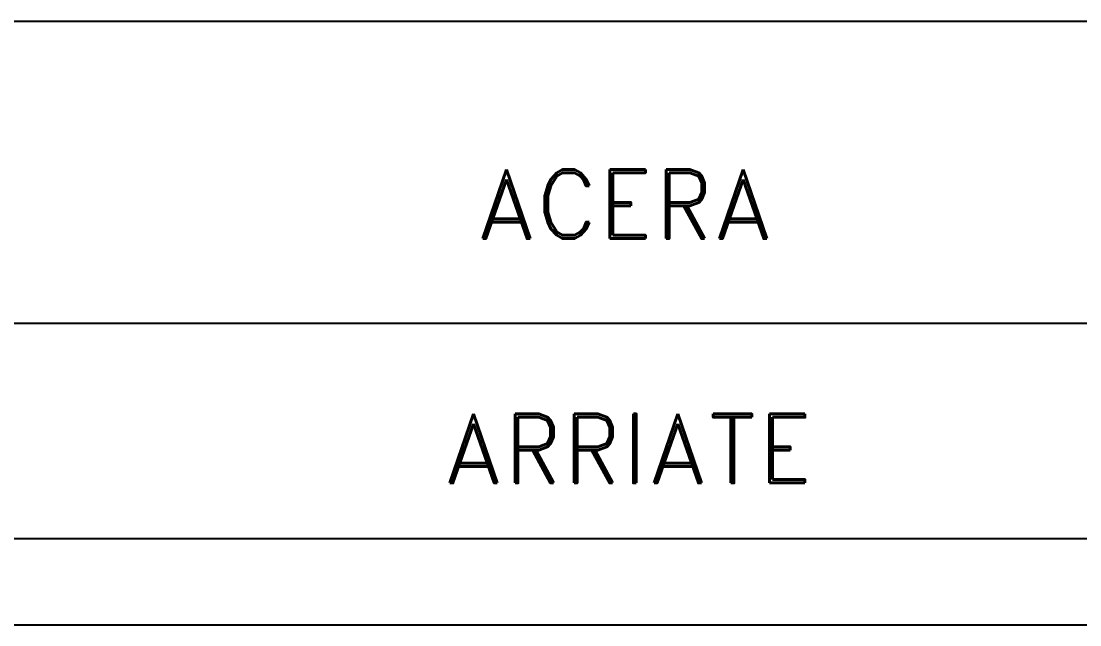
# Model space of a CAD drawing. Header units: millimetres. Extents: x 1590 to 1932, y -48 to 167.
# Drawn here: x 1648.87 to 1655, y -20.93 to -17.43 of the extents above; entities that cross this region are included whole.
import ezdxf
from ezdxf.enums import TextEntityAlignment as Align

# ---------------------------------------------------------------- set-up
doc = ezdxf.new("R2010")
doc.units = ezdxf.units.MM
doc.header["$LTSCALE"] = 0.1
doc.header["$MEASUREMENT"] = 0
for name, color, linetype in [('CALLES', 3, 'CONTINUOUS'), ('TECHOS', 2, 'CONTINUOUS'), ('TERRENO', 4, 'CONTINUOUS'), ('TEXT', 3, 'CONTINUOUS')]:
    doc.layers.add(name, color=color, linetype=linetype)
doc.styles.add('ROMAND', font='romand.shx')

msp = doc.modelspace()

# ---------------------------------------------------------------- linework, layer by layer
at = {"layer": 'CALLES', "color": 4, "linetype": 'Continuous'}
for p, q in [((1636.0781, -17.4342), (1655.4007, -17.4342)), ((1635.5927, -20.4342), (1655.3743, -20.4342))]:
    msp.add_line(p, q, dxfattribs=at)
at = {"layer": 'CALLES', "color": 2, "linetype": 'Continuous'}
msp.add_line((1635.5927, -19.1842), (1655.3743, -19.1842), dxfattribs=at)
at = {"layer": 'TECHOS'}
msp.add_line((1652.38, -20.9342), (1652.411, -20.9342), dxfattribs=at)
msp.add_line((1652.38, -20.9342), (1652.411, -20.9342), dxfattribs=at)
at = {"layer": 'TERRENO', "color": 5, "linetype": 'Continuous'}
for p, q in [((1624.5927, -20.9342), (1657.3858, -20.9342)), ((1654.6533, -20.9342), (1675.7652, -20.9342))]:
    msp.add_line(p, q, dxfattribs=at)

# ---------------------------------------------------------------- texts
at = {"layer": 'TEXT', "style": 'ROMAND'}
for s, p in [('ACERA', (1652.3682, -18.6945)), ('ARRIATE', (1652.3923, -20.1113))]:
    msp.add_text(s, height=0.4, dxfattribs=at).set_placement(p, align=Align.CENTER)

doc.saveas('drawing.dxf')
